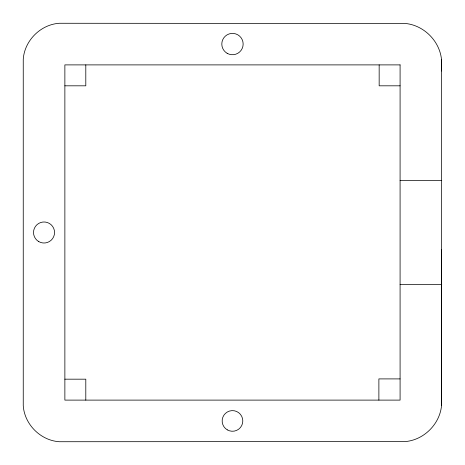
<?xml version="1.0" encoding="UTF-8"?>
<svg xmlns="http://www.w3.org/2000/svg" width="465" height="465" viewBox="0 0 465 465"><rect width="100%" height="100%" fill="white"/><g stroke="black" fill="none" stroke-linecap="round" stroke-linejoin="round"><path stroke-width="0.7" d="M441.541 405.596L441.494 59.415C439.605 41.013 423.964 25.372 405.561 23.483L59.322 23.273C40.589 24.494 24.471 40.612 23.25 59.346L23.25 405.654C24.465 424.388 40.589 440.512 59.322 441.727L405.579 441.558C424.051 439.814 439.797 424.074 441.541 405.596L441.518 249.56M64.868 85.816L85.798 85.816L85.798 64.891M400.086 85.816L379.161 85.816L379.161 64.891M400.086 180.513L441.75 180.513M400.086 284.487L441.75 284.487M400.086 378.905L378.882 378.905L378.882 400.109M64.868 379.178L85.798 379.178L85.798 400.109M441.494 59.415L441.494 71.029M400.086 64.891L64.868 64.891L64.868 400.109L400.086 400.109L400.086 64.891M227.315 429.875A10.317 10.317 0 0 0 242.8 420.941A10.317 10.317 0 0 0 227.315 412.002A10.317 10.317 0 0 0 227.315 429.875M38.775 241.608A10.521 10.521 0 0 0 54.556 232.5A10.521 10.521 0 0 0 38.775 223.386A10.521 10.521 0 0 0 38.775 241.608M227.141 53.301A10.672 10.672 0 0 0 243.149 44.059A10.672 10.672 0 0 0 227.141 34.817A10.672 10.672 0 0 0 227.141 53.301"/></g></svg>
